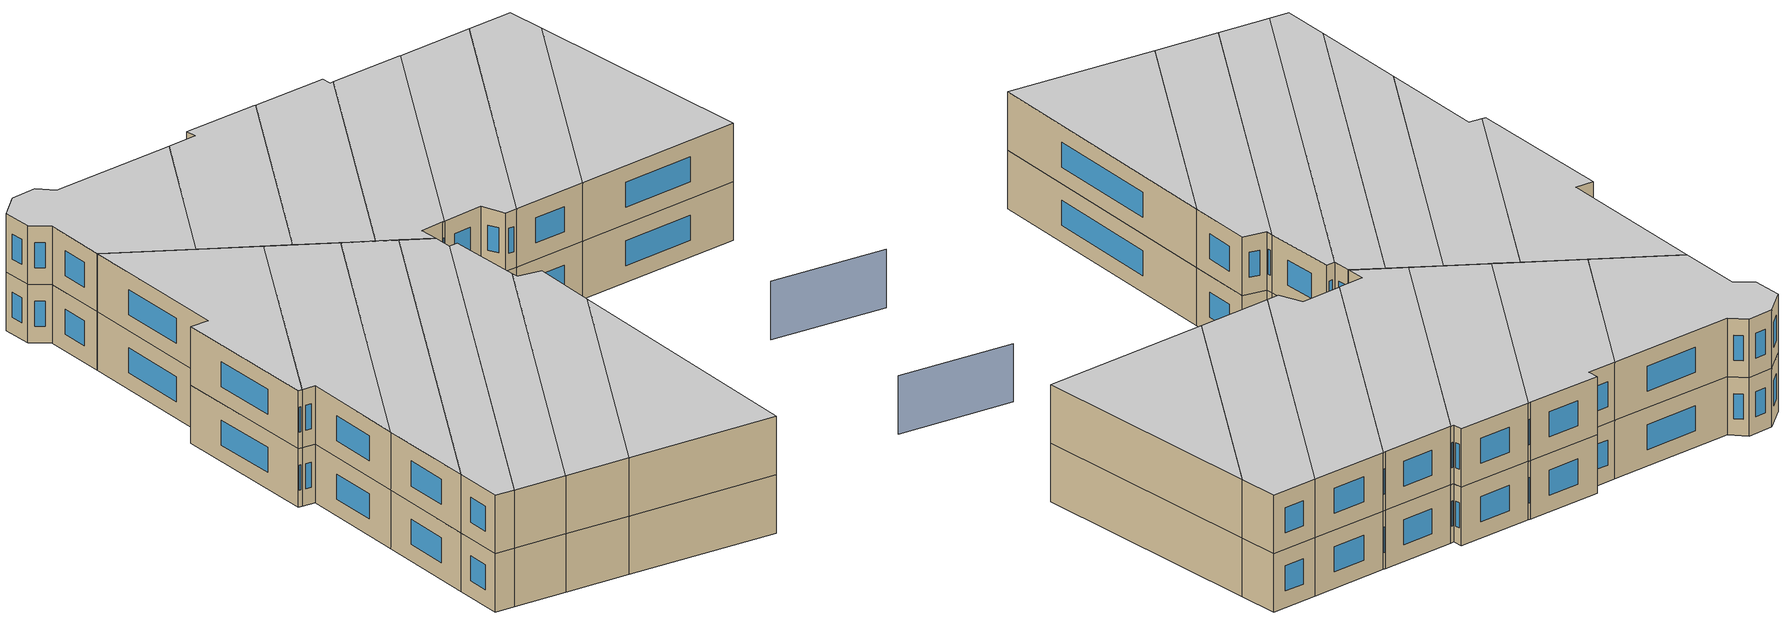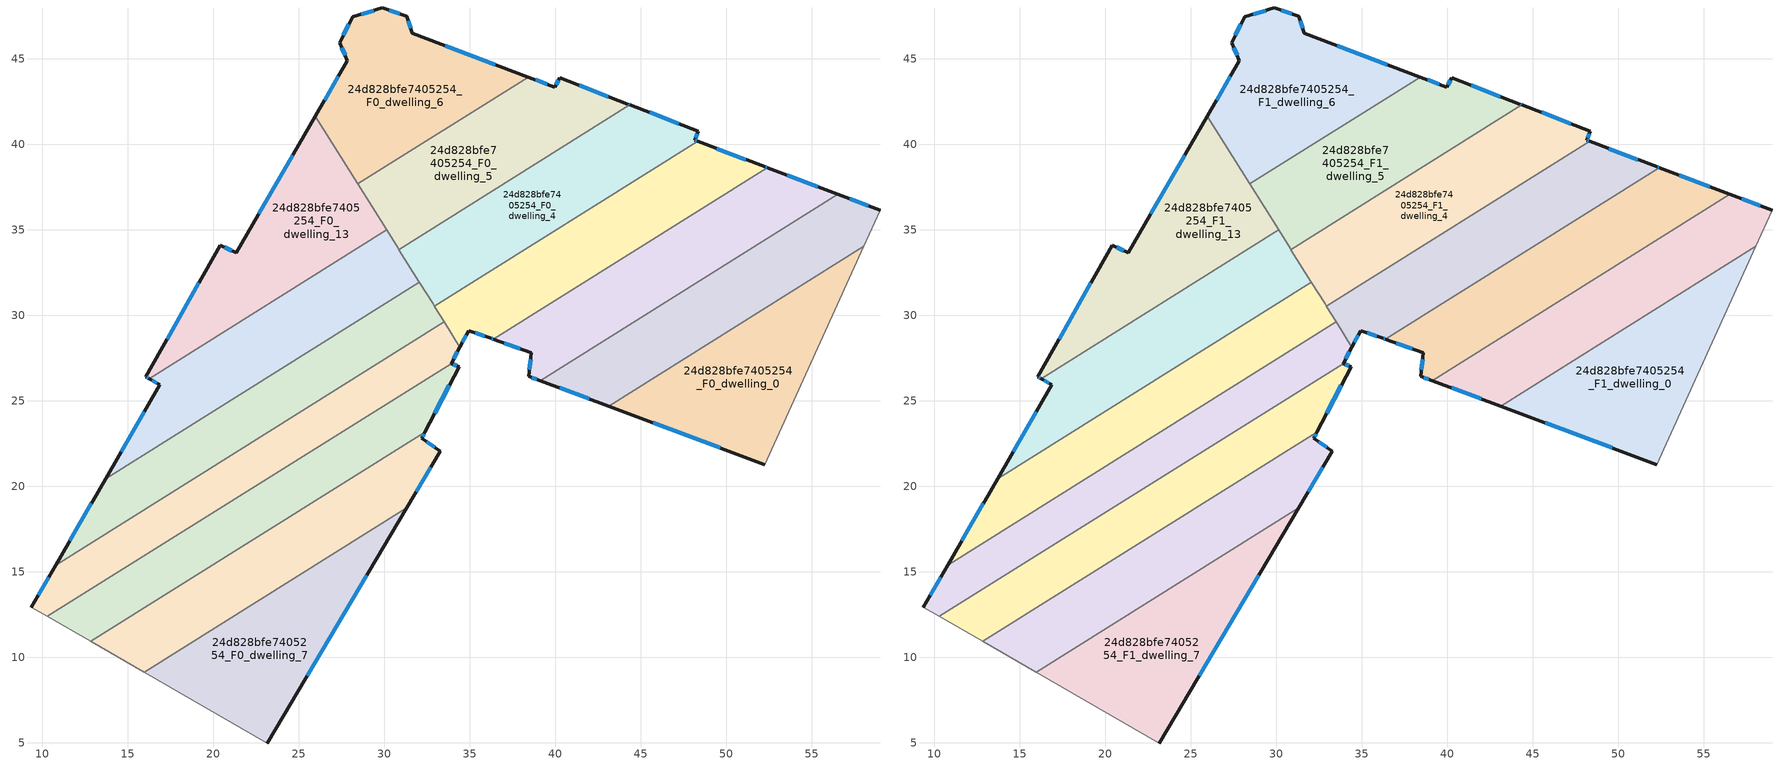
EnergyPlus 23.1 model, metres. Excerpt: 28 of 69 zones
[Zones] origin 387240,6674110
24d828bfe7405254_F0_dwelling_0
 floor ground (EU_floor_Construction): 58.05,34.02 52.25,21.26 43.12,24.67 z0
 wall outside (EU_wall_Construction): 43.12,24.67 52.25,21.26 z0:3
 wall to 24d828bfe7405254_F0_dwelling_1 (EU_wall_Construction): 58.05,34.02 43.12,24.67 z0:3
 wall adiabatic (EU_wall_Construction): 52.25,21.26 58.05,34.02 z0:3
 window (EU_Window_Construction): 45.73,23.7 49.64,22.24 z0.86:2.14
24d828bfe7405254_F0_dwelling_1
 floor ground (EU_floor_Construction): 59,36.12 58.05,34.02 43.12,24.67 39.12,26.17 56.51,37.06 z0
 wall outside (EU_wall_Construction): 59,36.12 56.51,37.06 / 39.12,26.17 43.12,24.67 z0:3
 wall to 24d828bfe7405254_F0_dwelling_2 (EU_wall_Construction): 56.51,37.06 39.12,26.17 z0:3
 wall adiabatic (EU_wall_Construction): 58.05,34.02 59,36.12 z0:3
 window (EU_Window_Construction): 58.29,36.39 57.22,36.79 / 40.26,25.74 41.98,25.1 z0.86:2.14
24d828bfe7405254_F0_dwelling_10
 floor ground (EU_floor_Construction): 33.51,29.61 34.43,28.14 33.92,27.17 10.3,12.38 9.37,12.92 10.78,15.37 z0
 wall outside (EU_wall_Construction): 10.78,15.37 9.37,12.92 / 33.92,27.17 34.43,28.14 z0:3
 wall adiabatic (EU_wall_Construction): 9.37,12.92 10.3,12.38 z0:3
 wall to 24d828bfe7405254_F0_dwelling_11 (EU_wall_Construction): 33.51,29.61 10.78,15.37 z0:3
 wall to 24d828bfe7405254_F0_dwelling_9 (EU_wall_Construction): 10.3,12.38 33.92,27.17 z0:3
 wall to 24d828bfe7405254_F0_dwelling_3 (EU_wall_Construction): 34.43,28.14 33.51,29.61 z0:3
 window (EU_Window_Construction): 10.38,14.67 9.77,13.62 / 34.06,27.45 34.28,27.86 z0.86:2.14
24d828bfe7405254_F0_dwelling_11
 floor ground (EU_floor_Construction): 32.06,31.93 33.51,29.61 10.78,15.37 13.72,20.44 z0
 wall outside (EU_wall_Construction): 13.72,20.44 10.78,15.37 z0:3
 wall to 24d828bfe7405254_F0_dwelling_12 (EU_wall_Construction): 32.06,31.93 13.72,20.44 z0:3
 wall to 24d828bfe7405254_F0_dwelling_4 (EU_wall_Construction): 32.93,30.53 32.85,30.66 32.06,31.93 z0:3
 wall to 24d828bfe7405254_F0_dwelling_3 (EU_wall_Construction): 33.51,29.61 32.93,30.53 z0:3
 window (EU_Window_Construction): 12.88,18.99 11.62,16.82 z0.86:2.14
24d828bfe7405254_F0_dwelling_12
 floor ground (EU_floor_Construction): 30.14,34.99 32.06,31.93 13.72,20.44 16.89,25.92 16.25,26.29 z0
 wall outside (EU_wall_Construction): 16.25,26.29 16.89,25.92 13.72,20.44 z0:3
 wall to 24d828bfe7405254_F0_dwelling_13 (EU_wall_Construction): 30.14,34.99 16.25,26.29 z0:3
 wall to 24d828bfe7405254_F0_dwelling_5 (EU_wall_Construction): 30.86,33.84 30.81,33.92 30.14,34.99 z0:3
 wall to 24d828bfe7405254_F0_dwelling_4 (EU_wall_Construction): 32.06,31.93 30.86,33.84 z0:3
 window (EU_Window_Construction): 15.98,24.36 14.62,22.01 / 16.43,26.19 16.7,26.03 z0.86:2.14
24d828bfe7405254_F0_dwelling_13
 floor ground (EU_floor_Construction): 25.97,41.64 30.14,34.99 16.25,26.29 16.07,26.4 20.41,34.09 21.35,33.64 z0
 wall outside (EU_wall_Construction): 25.97,41.64 21.35,33.64 20.41,34.09 16.07,26.4 16.25,26.29 z0:3
 wall to 24d828bfe7405254_F0_dwelling_6 (EU_wall_Construction): 28.46,37.68 25.97,41.64 z0:3
 wall to 24d828bfe7405254_F0_dwelling_5 (EU_wall_Construction): 30.14,34.99 28.46,37.68 z0:3
 window (EU_Window_Construction): 19.17,31.89 17.31,28.59 / 21.08,33.77 20.68,33.96 / 24.65,39.36 22.67,35.93 / 16.12,26.37 16.2,26.32 z0.86:2.14
24d828bfe7405254_F0_dwelling_2
 floor ground (EU_floor_Construction): 56.51,37.06 39.12,26.17 38.45,26.42 38.6,27.81 36.38,28.6 52.39,38.62 z0
 wall outside (EU_wall_Construction): 36.38,28.6 38.6,27.81 38.45,26.42 39.12,26.17 / 56.51,37.06 52.39,38.62 z0:3
 wall to 24d828bfe7405254_F0_dwelling_3 (EU_wall_Construction): 52.39,38.62 36.38,28.6 z0:3
 window (EU_Window_Construction): 37.01,28.37 37.97,28.04 / 55.34,37.51 53.57,38.18 / 38.64,26.35 38.93,26.24 / 38.56,27.42 38.49,26.82 z0.86:2.14
24d828bfe7405254_F0_dwelling_3
 floor ground (EU_floor_Construction): 52.28,38.67 52.39,38.62 36.38,28.6 36.26,28.64 34.95,29.1 34.43,28.14 32.93,30.53 48.32,40.17 z0
 wall outside (EU_wall_Construction): 34.43,28.14 34.95,29.1 36.26,28.64 36.38,28.6 / 52.39,38.62 52.28,38.67 48.32,40.17 z0:3
 wall to 24d828bfe7405254_F0_dwelling_4 (EU_wall_Construction): 48.32,40.17 32.93,30.53 z0:3
 window (EU_Window_Construction): 34.58,28.41 34.8,28.83 / 51.15,39.1 49.45,39.74 / 52.36,38.64 52.31,38.66 / 36.29,28.63 36.34,28.61 / 35.32,28.97 35.88,28.77 z0.86:2.14
24d828bfe7405254_F0_dwelling_4
 floor ground (EU_floor_Construction): 48.37,40.75 48.15,40.23 48.32,40.17 32.93,30.53 32.85,30.66 30.86,33.84 44.37,42.29 z0
 wall outside (EU_wall_Construction): 48.32,40.17 48.15,40.23 48.37,40.75 44.37,42.29 z0:3
 wall to 24d828bfe7405254_F0_dwelling_5 (EU_wall_Construction): 44.37,42.29 30.86,33.84 z0:3
 window (EU_Window_Construction): 47.23,41.19 45.51,41.85 / 48.21,40.38 48.31,40.6 / 48.27,40.19 48.2,40.22 z0.86:2.14
24d828bfe7405254_F0_dwelling_5
 floor ground (EU_floor_Construction): 44.25,42.34 44.37,42.29 30.86,33.84 30.81,33.92 28.46,37.68 38.42,43.92 39.99,43.33 40.26,43.88 z0
 wall outside (EU_wall_Construction): 44.37,42.29 44.25,42.34 40.26,43.88 39.99,43.33 38.42,43.92 z0:3
 wall to 24d828bfe7405254_F0_dwelling_6 (EU_wall_Construction): 38.42,43.92 28.46,37.68 z0:3
 window (EU_Window_Construction): 39.54,43.5 38.87,43.75 / 40.18,43.72 40.07,43.49 / 43.11,42.78 41.4,43.44 / 44.34,42.31 44.29,42.33 z0.86:2.14
24d828bfe7405254_F0_dwelling_6
 floor ground (EU_floor_Construction): 38.42,43.92 28.46,37.68 25.97,41.64 27.85,44.89 27.39,45.94 28.16,47.44 29.9,47.96 31.31,47.48 31.64,46.49 z0
 wall outside (EU_wall_Construction): 38.42,43.92 31.64,46.49 31.31,47.48 29.9,47.96 28.16,47.44 27.39,45.94 27.85,44.89 25.97,41.64 z0:3
 window (EU_Window_Construction): 27.32,43.96 26.51,42.57 / 27.52,45.64 27.72,45.19 / 27.94,47.01 27.61,46.37 / 29.4,47.81 28.66,47.59 / 30.91,47.62 30.3,47.82 / 31.55,46.77 31.41,47.2 / 36.48,44.66 33.58,45.76 z0.86:2.14
24d828bfe7405254_F0_dwelling_7
 floor ground (EU_floor_Construction): 31.31,18.74 23.17,4.99 15.96,9.13 z0
 wall outside (EU_wall_Construction): 23.17,4.99 31.31,18.74 z0:3
 wall adiabatic (EU_wall_Construction): 15.96,9.13 23.17,4.99 z0:3
 wall to 24d828bfe7405254_F0_dwelling_8 (EU_wall_Construction): 31.31,18.74 15.96,9.13 z0:3
 window (EU_Window_Construction): 25.5,8.92 28.98,14.81 z0.86:2.14
24d828bfe7405254_F0_dwelling_8
 floor ground (EU_floor_Construction): 32.38,23.16 32.2,22.8 33.27,22.05 31.31,18.74 15.96,9.13 12.84,10.92 z0
 wall outside (EU_wall_Construction): 31.31,18.74 33.27,22.05 32.2,22.8 32.38,23.16 z0:3
 wall to 24d828bfe7405254_F0_dwelling_9 (EU_wall_Construction): 32.38,23.16 12.84,10.92 z0:3
 wall adiabatic (EU_wall_Construction): 12.84,10.92 15.96,9.13 z0:3
 window (EU_Window_Construction): 32.25,22.91 32.33,23.06 / 32.96,22.27 32.5,22.59 / 31.87,19.68 32.71,21.1 z0.86:2.14
24d828bfe7405254_F0_dwelling_9
 floor ground (EU_floor_Construction): 34.39,26.99 32.38,23.16 12.84,10.92 10.3,12.38 33.92,27.17 z0
 wall outside (EU_wall_Construction): 32.38,23.16 34.39,26.99 33.92,27.17 z0:3
 wall adiabatic (EU_wall_Construction): 10.3,12.38 12.84,10.92 z0:3
 window (EU_Window_Construction): 34.26,27.04 34.05,27.12 / 32.95,24.25 33.82,25.89 z0.86:2.14
24d828bfe7405254_F1_dwelling_0
 floor to 24d828bfe7405254_F0_dwelling_0 (EU_floor_Construction): 58.05,34.02 52.25,21.26 43.12,24.67 z3
 wall outside (EU_wall_Construction): 43.12,24.67 52.25,21.26 z3:6
 wall to 24d828bfe7405254_F1_dwelling_1 (EU_wall_Construction): 58.05,34.02 43.12,24.67 z3:6
 wall adiabatic (EU_wall_Construction): 52.25,21.26 58.05,34.02 z3:6
 window (EU_Window_Construction): 45.73,23.7 49.64,22.24 z3.86:5.14
 ceiling to 24d828bfe7405254_F2_dwelling_0 (EU_floor_Construction): 52.25,21.26 58.05,34.02 43.12,24.67 z6
24d828bfe7405254_F1_dwelling_1
 floor to 24d828bfe7405254_F0_dwelling_1 (EU_floor_Construction): 59,36.12 58.05,34.02 43.12,24.67 39.12,26.17 56.51,37.06 z3
 wall outside (EU_wall_Construction): 59,36.12 56.51,37.06 / 39.12,26.17 43.12,24.67 z3:6
 wall to 24d828bfe7405254_F1_dwelling_2 (EU_wall_Construction): 56.51,37.06 39.12,26.17 z3:6
 wall adiabatic (EU_wall_Construction): 58.05,34.02 59,36.12 z3:6
 window (EU_Window_Construction): 58.29,36.39 57.22,36.79 / 40.26,25.74 41.98,25.1 z3.86:5.14
 ceiling to 24d828bfe7405254_F2_dwelling_1 (EU_floor_Construction): 58.05,34.02 59,36.12 56.51,37.06 39.12,26.17 43.12,24.67 z6
24d828bfe7405254_F1_dwelling_10
 floor to 24d828bfe7405254_F0_dwelling_10 (EU_floor_Construction): 33.51,29.61 34.43,28.14 33.92,27.17 10.3,12.38 9.37,12.92 10.78,15.37 z3
 wall outside (EU_wall_Construction): 10.78,15.37 9.37,12.92 / 33.92,27.17 34.43,28.14 z3:6
 wall adiabatic (EU_wall_Construction): 9.37,12.92 10.3,12.38 z3:6
 wall to 24d828bfe7405254_F1_dwelling_11 (EU_wall_Construction): 33.51,29.61 10.78,15.37 z3:6
 wall to 24d828bfe7405254_F1_dwelling_9 (EU_wall_Construction): 10.3,12.38 33.92,27.17 z3:6
 wall to 24d828bfe7405254_F1_dwelling_3 (EU_wall_Construction): 34.43,28.14 33.51,29.61 z3:6
 window (EU_Window_Construction): 10.38,14.67 9.77,13.62 / 34.06,27.45 34.28,27.86 z3.86:5.14
 ceiling to 24d828bfe7405254_F2_dwelling_10 (EU_floor_Construction): 33.92,27.17 34.43,28.14 33.51,29.61 10.78,15.37 9.37,12.92 10.3,12.38 z6
24d828bfe7405254_F1_dwelling_11
 floor to 24d828bfe7405254_F0_dwelling_11 (EU_floor_Construction): 32.06,31.93 33.51,29.61 10.78,15.37 13.72,20.44 z3
 wall outside (EU_wall_Construction): 13.72,20.44 10.78,15.37 z3:6
 wall to 24d828bfe7405254_F1_dwelling_12 (EU_wall_Construction): 32.06,31.93 13.72,20.44 z3:6
 wall to 24d828bfe7405254_F1_dwelling_4 (EU_wall_Construction): 32.93,30.53 32.85,30.66 32.06,31.93 z3:6
 wall to 24d828bfe7405254_F1_dwelling_3 (EU_wall_Construction): 33.51,29.61 32.93,30.53 z3:6
 window (EU_Window_Construction): 12.88,18.99 11.62,16.82 z3.86:5.14
 ceiling to 24d828bfe7405254_F2_dwelling_11 (EU_floor_Construction): 33.51,29.61 32.06,31.93 13.72,20.44 10.78,15.37 z6
24d828bfe7405254_F1_dwelling_12
 floor to 24d828bfe7405254_F0_dwelling_12 (EU_floor_Construction): 30.14,34.99 32.06,31.93 13.72,20.44 16.89,25.92 16.25,26.29 z3
 wall outside (EU_wall_Construction): 16.25,26.29 16.89,25.92 13.72,20.44 z3:6
 wall to 24d828bfe7405254_F1_dwelling_13 (EU_wall_Construction): 30.14,34.99 16.25,26.29 z3:6
 wall to 24d828bfe7405254_F1_dwelling_5 (EU_wall_Construction): 30.86,33.84 30.81,33.92 30.14,34.99 z3:6
 wall to 24d828bfe7405254_F1_dwelling_4 (EU_wall_Construction): 32.06,31.93 30.86,33.84 z3:6
 window (EU_Window_Construction): 15.98,24.36 14.62,22.01 / 16.43,26.19 16.7,26.03 z3.86:5.14
 ceiling to 24d828bfe7405254_F2_dwelling_12 (EU_floor_Construction): 32.06,31.93 30.14,34.99 16.25,26.29 16.89,25.92 13.72,20.44 z6
24d828bfe7405254_F1_dwelling_13
 floor to 24d828bfe7405254_F0_dwelling_13 (EU_floor_Construction): 25.97,41.64 30.14,34.99 16.25,26.29 16.07,26.4 20.41,34.09 21.35,33.64 z3
 wall outside (EU_wall_Construction): 25.97,41.64 21.35,33.64 20.41,34.09 16.07,26.4 16.25,26.29 z3:6
 wall to 24d828bfe7405254_F1_dwelling_6 (EU_wall_Construction): 28.46,37.68 25.97,41.64 z3:6
 wall to 24d828bfe7405254_F1_dwelling_5 (EU_wall_Construction): 30.14,34.99 28.46,37.68 z3:6
 window (EU_Window_Construction): 19.17,31.89 17.31,28.59 / 21.08,33.77 20.68,33.96 / 24.65,39.36 22.67,35.93 / 16.12,26.37 16.2,26.32 z3.86:5.14
 ceiling to 24d828bfe7405254_F2_dwelling_13 (EU_floor_Construction): 30.14,34.99 25.97,41.64 21.35,33.64 20.41,34.09 16.07,26.4 16.25,26.29 z6
24d828bfe7405254_F1_dwelling_2
 floor to 24d828bfe7405254_F0_dwelling_2 (EU_floor_Construction): 56.51,37.06 39.12,26.17 38.45,26.42 38.6,27.81 36.38,28.6 52.39,38.62 z3
 wall outside (EU_wall_Construction): 36.38,28.6 38.6,27.81 38.45,26.42 39.12,26.17 / 56.51,37.06 52.39,38.62 z3:6
 wall to 24d828bfe7405254_F1_dwelling_3 (EU_wall_Construction): 52.39,38.62 36.38,28.6 z3:6
 window (EU_Window_Construction): 37.01,28.37 37.97,28.04 / 55.34,37.51 53.57,38.18 / 38.64,26.35 38.93,26.24 / 38.56,27.42 38.49,26.82 z3.86:5.14
 ceiling to 24d828bfe7405254_F2_dwelling_2 (EU_floor_Construction): 56.51,37.06 52.39,38.62 36.38,28.6 38.6,27.81 38.45,26.42 39.12,26.17 z6
24d828bfe7405254_F1_dwelling_3
 floor to 24d828bfe7405254_F0_dwelling_3 (EU_floor_Construction): 52.28,38.67 52.39,38.62 36.38,28.6 36.26,28.64 34.95,29.1 34.43,28.14 32.93,30.53 48.32,40.17 z3
 wall outside (EU_wall_Construction): 34.43,28.14 34.95,29.1 36.26,28.64 36.38,28.6 / 52.39,38.62 52.28,38.67 48.32,40.17 z3:6
 wall to 24d828bfe7405254_F1_dwelling_4 (EU_wall_Construction): 48.32,40.17 32.93,30.53 z3:6
 window (EU_Window_Construction): 34.58,28.41 34.8,28.83 / 51.15,39.1 49.45,39.74 / 52.36,38.64 52.31,38.66 / 36.29,28.63 36.34,28.61 / 35.32,28.97 35.88,28.77 z3.86:5.14
 ceiling to 24d828bfe7405254_F2_dwelling_3 (EU_floor_Construction): 52.39,38.62 52.28,38.67 48.32,40.17 32.93,30.53 34.43,28.14 34.95,29.1 36.26,28.64 36.38,28.6 z6
24d828bfe7405254_F1_dwelling_4
 floor to 24d828bfe7405254_F0_dwelling_4 (EU_floor_Construction): 48.37,40.75 48.15,40.23 48.32,40.17 32.93,30.53 32.85,30.66 30.86,33.84 44.37,42.29 z3
 wall outside (EU_wall_Construction): 48.32,40.17 48.15,40.23 48.37,40.75 44.37,42.29 z3:6
 wall to 24d828bfe7405254_F1_dwelling_5 (EU_wall_Construction): 44.37,42.29 30.86,33.84 z3:6
 window (EU_Window_Construction): 47.23,41.19 45.51,41.85 / 48.21,40.38 48.31,40.6 / 48.27,40.19 48.2,40.22 z3.86:5.14
 ceiling to 24d828bfe7405254_F2_dwelling_4 (EU_floor_Construction): 48.32,40.17 48.15,40.23 48.37,40.75 44.37,42.29 30.86,33.84 32.85,30.66 32.93,30.53 z6
24d828bfe7405254_F1_dwelling_5
 floor to 24d828bfe7405254_F0_dwelling_5 (EU_floor_Construction): 44.25,42.34 44.37,42.29 30.86,33.84 30.81,33.92 28.46,37.68 38.42,43.92 39.99,43.33 40.26,43.88 z3
 wall outside (EU_wall_Construction): 44.37,42.29 44.25,42.34 40.26,43.88 39.99,43.33 38.42,43.92 z3:6
 wall to 24d828bfe7405254_F1_dwelling_6 (EU_wall_Construction): 38.42,43.92 28.46,37.68 z3:6
 window (EU_Window_Construction): 39.54,43.5 38.87,43.75 / 40.18,43.72 40.07,43.49 / 43.11,42.78 41.4,43.44 / 44.34,42.31 44.29,42.33 z3.86:5.14
 ceiling to 24d828bfe7405254_F2_dwelling_5 (EU_floor_Construction): 44.37,42.29 44.25,42.34 40.26,43.88 39.99,43.33 38.42,43.92 28.46,37.68 30.81,33.92 30.86,33.84 z6
24d828bfe7405254_F1_dwelling_6
 floor to 24d828bfe7405254_F0_dwelling_6 (EU_floor_Construction): 38.42,43.92 28.46,37.68 25.97,41.64 27.85,44.89 27.39,45.94 28.16,47.44 29.9,47.96 31.31,47.48 31.64,46.49 z3
 wall outside (EU_wall_Construction): 38.42,43.92 31.64,46.49 31.31,47.48 29.9,47.96 28.16,47.44 27.39,45.94 27.85,44.89 25.97,41.64 z3:6
 window (EU_Window_Construction): 27.32,43.96 26.51,42.57 / 27.52,45.64 27.72,45.19 / 27.94,47.01 27.61,46.37 / 29.4,47.81 28.66,47.59 / 30.91,47.62 30.3,47.82 / 31.55,46.77 31.41,47.2 / 36.48,44.66 33.58,45.76 z3.86:5.14
 ceiling to 24d828bfe7405254_F2_dwelling_6 (EU_floor_Construction): 38.42,43.92 31.64,46.49 31.31,47.48 29.9,47.96 28.16,47.44 27.39,45.94 27.85,44.89 25.97,41.64 28.46,37.68 z6
24d828bfe7405254_F1_dwelling_7
 floor to 24d828bfe7405254_F0_dwelling_7 (EU_floor_Construction): 31.31,18.74 23.17,4.99 15.96,9.13 z3
 wall outside (EU_wall_Construction): 23.17,4.99 31.31,18.74 z3:6
 wall adiabatic (EU_wall_Construction): 15.96,9.13 23.17,4.99 z3:6
 wall to 24d828bfe7405254_F1_dwelling_8 (EU_wall_Construction): 31.31,18.74 15.96,9.13 z3:6
 window (EU_Window_Construction): 25.5,8.92 28.98,14.81 z3.86:5.14
 ceiling to 24d828bfe7405254_F2_dwelling_7 (EU_floor_Construction): 23.17,4.99 31.31,18.74 15.96,9.13 z6
24d828bfe7405254_F1_dwelling_8
 floor to 24d828bfe7405254_F0_dwelling_8 (EU_floor_Construction): 32.38,23.16 32.2,22.8 33.27,22.05 31.31,18.74 15.96,9.13 12.84,10.92 z3
 wall outside (EU_wall_Construction): 31.31,18.74 33.27,22.05 32.2,22.8 32.38,23.16 z3:6
 wall to 24d828bfe7405254_F1_dwelling_9 (EU_wall_Construction): 32.38,23.16 12.84,10.92 z3:6
 wall adiabatic (EU_wall_Construction): 12.84,10.92 15.96,9.13 z3:6
 window (EU_Window_Construction): 32.25,22.91 32.33,23.06 / 32.96,22.27 32.5,22.59 / 31.87,19.68 32.71,21.1 z3.86:5.14
 ceiling to 24d828bfe7405254_F2_dwelling_8 (EU_floor_Construction): 31.31,18.74 33.27,22.05 32.2,22.8 32.38,23.16 12.84,10.92 15.96,9.13 z6
24d828bfe7405254_F1_dwelling_9
 floor to 24d828bfe7405254_F0_dwelling_9 (EU_floor_Construction): 34.39,26.99 32.38,23.16 12.84,10.92 10.3,12.38 33.92,27.17 z3
 wall outside (EU_wall_Construction): 32.38,23.16 34.39,26.99 33.92,27.17 z3:6
 wall adiabatic (EU_wall_Construction): 10.3,12.38 12.84,10.92 z3:6
 window (EU_Window_Construction): 34.26,27.04 34.05,27.12 / 32.95,24.25 33.82,25.89 z3.86:5.14
 ceiling to 24d828bfe7405254_F2_dwelling_9 (EU_floor_Construction): 32.38,23.16 34.39,26.99 33.92,27.17 10.3,12.38 12.84,10.92 z6
shading: 42.81,14.75 48.47,11.49 z0:3
[Building]
EU S2 Campaign: North Axis=0; Terrain=City; Solar Distribution=FullExterior
[Site:Location]
Helsinki-Vantaa.AP: Latitude=60.317; Longitude=24.963; Time Zone=2; Elevation=54.6
[SizingPeriod:WeatherFileDays]
AnnualSizingPeriod: Begin Month=1; Begin Day of Month=1; End Month=12; End Day of Month=31; Day of Week for Start Day=Monday; Use Weather File Daylight Saving Period=No; Use Weather File Rain and Snow Indicators=No
[MATERIAL]
EU_InternalMass_Material: Roughness=MediumRough; Thickness=0.1; Conductivity=1; Density=1800; Specific Heat=900; Thermal Absorptance=0.9; Solar Absorptance=0.7; Visible Absorptance=0.7
[MATERIAL:NOMASS] Roughness=MediumRough; Thermal Absorptance=0.9; Solar Absorptance=0.7; Visible Absorptance=0.7
Name | Thermal Resistance
EU_wall_NoMass | 1.10183
EU_floor_NoMass | 1.70606
[WINDOWMATERIAL:SIMPLEGLAZINGSYSTEM]
EU_Window_SimpleGlazing: UFactor=3.11035; Solar Heat Gain Coefficient=0.8; Visible Transmittance=0.8
[CONSTRUCTION]
EU_wall_Construction: EU_wall_NoMass
EU_floor_Construction: EU_floor_NoMass
EU_Window_Construction: EU_Window_SimpleGlazing
EU_InternalMass_Construction: EU_InternalMass_Material
[ZONE] Type=1; Multiplier=1; Ceiling Height=autocalculate; Floor Area=autocalculate; Part of Total Floor Area=Yes
Name | Volume
24d828bfe7405254_F0_dwelling_0; 24d828bfe7405254_F1_dwelling_0 | 204.476
24d828bfe7405254_F0_dwelling_1; 24d828bfe7405254_F1_dwelling_1 | 203.236
24d828bfe7405254_F0_dwelling_10; 24d828bfe7405254_F1_dwelling_10 | 193.769
24d828bfe7405254_F0_dwelling_11; 24d828bfe7405254_F1_dwelling_11 | 199.151
24d828bfe7405254_F0_dwelling_12; 24d828bfe7405254_F1_dwelling_12 | 199.135
24d828bfe7405254_F0_dwelling_13; 24d828bfe7405254_F1_dwelling_13 | 199.332
24d828bfe7405254_F0_dwelling_2; 24d828bfe7405254_F1_dwelling_2 | 204.13
24d828bfe7405254_F0_dwelling_3; 24d828bfe7405254_F1_dwelling_3 | 198.286
24d828bfe7405254_F0_dwelling_4; 24d828bfe7405254_F1_dwelling_4 | 202.91
24d828bfe7405254_F0_dwelling_5; 24d828bfe7405254_F1_dwelling_5 | 191.021
24d828bfe7405254_F0_dwelling_6; 24d828bfe7405254_F1_dwelling_6 | 190.542
24d828bfe7405254_F0_dwelling_7; 24d828bfe7405254_F1_dwelling_7 | 199.208
24d828bfe7405254_F0_dwelling_8; 24d828bfe7405254_F1_dwelling_8 | 203.054
24d828bfe7405254_F0_dwelling_9; 24d828bfe7405254_F1_dwelling_9 | 200.907
[INTERNALMASS] Construction=EU_InternalMass_Construction
Name | Zone or ZoneList | Surface Area
24d828bfe7405254_F0_dwelling_0_EU_InternalMass | 24d828bfe7405254_F0_dwelling_0 | 68.1583
24d828bfe7405254_F0_dwelling_1_EU_InternalMass | 24d828bfe7405254_F0_dwelling_1 | 67.7439
24d828bfe7405254_F0_dwelling_2_EU_InternalMass | 24d828bfe7405254_F0_dwelling_2 | 68.0296
24d828bfe7405254_F0_dwelling_3_EU_InternalMass | 24d828bfe7405254_F0_dwelling_3 | 66.0956
24d828bfe7405254_F0_dwelling_4_EU_InternalMass | 24d828bfe7405254_F0_dwelling_4 | 67.6384
24d828bfe7405254_F0_dwelling_5_EU_InternalMass | 24d828bfe7405254_F0_dwelling_5 | 63.6703
24d828bfe7405254_F0_dwelling_6_EU_InternalMass | 24d828bfe7405254_F0_dwelling_6 | 63.5233
24d828bfe7405254_F0_dwelling_7_EU_InternalMass | 24d828bfe7405254_F0_dwelling_7 | 66.4027
24d828bfe7405254_F0_dwelling_8_EU_InternalMass | 24d828bfe7405254_F0_dwelling_8 | 67.6782
24d828bfe7405254_F0_dwelling_9_EU_InternalMass | 24d828bfe7405254_F0_dwelling_9 | 66.9768
24d828bfe7405254_F0_dwelling_10_EU_InternalMass | 24d828bfe7405254_F0_dwelling_10 | 64.5893
24d828bfe7405254_F0_dwelling_11_EU_InternalMass | 24d828bfe7405254_F0_dwelling_11 | 66.3839
24d828bfe7405254_F0_dwelling_12_EU_InternalMass | 24d828bfe7405254_F0_dwelling_12 | 66.3683
24d828bfe7405254_F0_dwelling_13_EU_InternalMass | 24d828bfe7405254_F0_dwelling_13 | 66.4582
24d828bfe7405254_F1_dwelling_0_EU_InternalMass | 24d828bfe7405254_F1_dwelling_0 | 68.1583
24d828bfe7405254_F1_dwelling_1_EU_InternalMass | 24d828bfe7405254_F1_dwelling_1 | 67.7439
24d828bfe7405254_F1_dwelling_2_EU_InternalMass | 24d828bfe7405254_F1_dwelling_2 | 68.0296
24d828bfe7405254_F1_dwelling_3_EU_InternalMass | 24d828bfe7405254_F1_dwelling_3 | 66.0956
24d828bfe7405254_F1_dwelling_4_EU_InternalMass | 24d828bfe7405254_F1_dwelling_4 | 67.6384
24d828bfe7405254_F1_dwelling_5_EU_InternalMass | 24d828bfe7405254_F1_dwelling_5 | 63.6703
24d828bfe7405254_F1_dwelling_6_EU_InternalMass | 24d828bfe7405254_F1_dwelling_6 | 63.5233
24d828bfe7405254_F1_dwelling_7_EU_InternalMass | 24d828bfe7405254_F1_dwelling_7 | 66.4027
24d828bfe7405254_F1_dwelling_8_EU_InternalMass | 24d828bfe7405254_F1_dwelling_8 | 67.6782
24d828bfe7405254_F1_dwelling_9_EU_InternalMass | 24d828bfe7405254_F1_dwelling_9 | 66.9768
24d828bfe7405254_F1_dwelling_10_EU_InternalMass | 24d828bfe7405254_F1_dwelling_10 | 64.5893
24d828bfe7405254_F1_dwelling_11_EU_InternalMass | 24d828bfe7405254_F1_dwelling_11 | 66.3839
24d828bfe7405254_F1_dwelling_12_EU_InternalMass | 24d828bfe7405254_F1_dwelling_12 | 66.3683
24d828bfe7405254_F1_dwelling_13_EU_InternalMass | 24d828bfe7405254_F1_dwelling_13 | 66.4582
[OTHEREQUIPMENT] Fuel Type=Electricity; Design Level Calculation Method=Watts/Area; Power per Zone Floor Area=1; Fraction Latent=0; Fraction Radiant=0; Fraction Lost=0; Carbon Dioxide Generation Rate=0; EndUse Subcategory=EU_Step8_InternalGains
Name | Zone or ZoneList or Space or SpaceList | Schedule
EU_Step8_InternalGain_24d828bfe7405254_F0_dwelling_0_f000 | 24d828bfe7405254_F0_dwelling_0 | EU_Step8_GainSchedule_24d828bfe7405254_F0_dwelling_0_f000
EU_Step8_InternalGain_24d828bfe7405254_F0_dwelling_1_f000 | 24d828bfe7405254_F0_dwelling_1 | EU_Step8_GainSchedule_24d828bfe7405254_F0_dwelling_1_f000
EU_Step8_InternalGain_24d828bfe7405254_F0_dwelling_2_f000 | 24d828bfe7405254_F0_dwelling_2 | EU_Step8_GainSchedule_24d828bfe7405254_F0_dwelling_2_f000
EU_Step8_InternalGain_24d828bfe7405254_F0_dwelling_3_f000 | 24d828bfe7405254_F0_dwelling_3 | EU_Step8_GainSchedule_24d828bfe7405254_F0_dwelling_3_f000
EU_Step8_InternalGain_24d828bfe7405254_F0_dwelling_4_f000 | 24d828bfe7405254_F0_dwelling_4 | EU_Step8_GainSchedule_24d828bfe7405254_F0_dwelling_4_f000
EU_Step8_InternalGain_24d828bfe7405254_F0_dwelling_5_f000 | 24d828bfe7405254_F0_dwelling_5 | EU_Step8_GainSchedule_24d828bfe7405254_F0_dwelling_5_f000
EU_Step8_InternalGain_24d828bfe7405254_F0_dwelling_6_f000 | 24d828bfe7405254_F0_dwelling_6 | EU_Step8_GainSchedule_24d828bfe7405254_F0_dwelling_6_f000
EU_Step8_InternalGain_24d828bfe7405254_F0_dwelling_7_f000 | 24d828bfe7405254_F0_dwelling_7 | EU_Step8_GainSchedule_24d828bfe7405254_F0_dwelling_7_f000
EU_Step8_InternalGain_24d828bfe7405254_F0_dwelling_8_f000 | 24d828bfe7405254_F0_dwelling_8 | EU_Step8_GainSchedule_24d828bfe7405254_F0_dwelling_8_f000
EU_Step8_InternalGain_24d828bfe7405254_F0_dwelling_9_f000 | 24d828bfe7405254_F0_dwelling_9 | EU_Step8_GainSchedule_24d828bfe7405254_F0_dwelling_9_f000
EU_Step8_InternalGain_24d828bfe7405254_F0_dwelling_10_f000 | 24d828bfe7405254_F0_dwelling_10 | EU_Step8_GainSchedule_24d828bfe7405254_F0_dwelling_10_f000
EU_Step8_InternalGain_24d828bfe7405254_F0_dwelling_11_f000 | 24d828bfe7405254_F0_dwelling_11 | EU_Step8_GainSchedule_24d828bfe7405254_F0_dwelling_11_f000
EU_Step8_InternalGain_24d828bfe7405254_F0_dwelling_12_f000 | 24d828bfe7405254_F0_dwelling_12 | EU_Step8_GainSchedule_24d828bfe7405254_F0_dwelling_12_f000
EU_Step8_InternalGain_24d828bfe7405254_F0_dwelling_13_f000 | 24d828bfe7405254_F0_dwelling_13 | EU_Step8_GainSchedule_24d828bfe7405254_F0_dwelling_13_f000
EU_Step8_InternalGain_24d828bfe7405254_F1_dwelling_0_f000 | 24d828bfe7405254_F1_dwelling_0 | EU_Step8_GainSchedule_24d828bfe7405254_F1_dwelling_0_f000
EU_Step8_InternalGain_24d828bfe7405254_F1_dwelling_1_f000 | 24d828bfe7405254_F1_dwelling_1 | EU_Step8_GainSchedule_24d828bfe7405254_F1_dwelling_1_f000
EU_Step8_InternalGain_24d828bfe7405254_F1_dwelling_2_f000 | 24d828bfe7405254_F1_dwelling_2 | EU_Step8_GainSchedule_24d828bfe7405254_F1_dwelling_2_f000
EU_Step8_InternalGain_24d828bfe7405254_F1_dwelling_3_f000 | 24d828bfe7405254_F1_dwelling_3 | EU_Step8_GainSchedule_24d828bfe7405254_F1_dwelling_3_f000
EU_Step8_InternalGain_24d828bfe7405254_F1_dwelling_4_f000 | 24d828bfe7405254_F1_dwelling_4 | EU_Step8_GainSchedule_24d828bfe7405254_F1_dwelling_4_f000
EU_Step8_InternalGain_24d828bfe7405254_F1_dwelling_5_f000 | 24d828bfe7405254_F1_dwelling_5 | EU_Step8_GainSchedule_24d828bfe7405254_F1_dwelling_5_f000
EU_Step8_InternalGain_24d828bfe7405254_F1_dwelling_6_f000 | 24d828bfe7405254_F1_dwelling_6 | EU_Step8_GainSchedule_24d828bfe7405254_F1_dwelling_6_f000
EU_Step8_InternalGain_24d828bfe7405254_F1_dwelling_7_f000 | 24d828bfe7405254_F1_dwelling_7 | EU_Step8_GainSchedule_24d828bfe7405254_F1_dwelling_7_f000
EU_Step8_InternalGain_24d828bfe7405254_F1_dwelling_8_f000 | 24d828bfe7405254_F1_dwelling_8 | EU_Step8_GainSchedule_24d828bfe7405254_F1_dwelling_8_f000
EU_Step8_InternalGain_24d828bfe7405254_F1_dwelling_9_f000 | 24d828bfe7405254_F1_dwelling_9 | EU_Step8_GainSchedule_24d828bfe7405254_F1_dwelling_9_f000
EU_Step8_InternalGain_24d828bfe7405254_F1_dwelling_10_f000 | 24d828bfe7405254_F1_dwelling_10 | EU_Step8_GainSchedule_24d828bfe7405254_F1_dwelling_10_f000
EU_Step8_InternalGain_24d828bfe7405254_F1_dwelling_11_f000 | 24d828bfe7405254_F1_dwelling_11 | EU_Step8_GainSchedule_24d828bfe7405254_F1_dwelling_11_f000
EU_Step8_InternalGain_24d828bfe7405254_F1_dwelling_12_f000 | 24d828bfe7405254_F1_dwelling_12 | EU_Step8_GainSchedule_24d828bfe7405254_F1_dwelling_12_f000
EU_Step8_InternalGain_24d828bfe7405254_F1_dwelling_13_f000 | 24d828bfe7405254_F1_dwelling_13 | EU_Step8_GainSchedule_24d828bfe7405254_F1_dwelling_13_f000
[ZONEVENTILATION:DESIGNFLOWRATE] Schedule=EU_AlwaysOn; Design Flow Rate Calculation Method=AirChanges/Hour; Air Changes per Hour=0.756316; Ventilation Type=Natural; Fan Pressure Rise=0; Fan Total Efficiency=1; Constant Term Coefficient=1; Temperature Term Coefficient=0; Velocity Term Coefficient=0; Velocity Squared Term Coefficient=0; Minimum Indoor Temperature=-100; Maximum Indoor Temperature=100; Delta Temperature=-100; Minimum Outdoor Temperature=-100; Maximum Outdoor Temperature=100; Maximum Wind Speed=40
Name | Zone or ZoneList or Space or SpaceList
EU_ConstantAir_24d828bfe7405254_F0_dwelling_0 | 24d828bfe7405254_F0_dwelling_0
EU_ConstantAir_24d828bfe7405254_F0_dwelling_1 | 24d828bfe7405254_F0_dwelling_1
EU_ConstantAir_24d828bfe7405254_F0_dwelling_2 | 24d828bfe7405254_F0_dwelling_2
EU_ConstantAir_24d828bfe7405254_F0_dwelling_3 | 24d828bfe7405254_F0_dwelling_3
EU_ConstantAir_24d828bfe7405254_F0_dwelling_4 | 24d828bfe7405254_F0_dwelling_4
EU_ConstantAir_24d828bfe7405254_F0_dwelling_5 | 24d828bfe7405254_F0_dwelling_5
EU_ConstantAir_24d828bfe7405254_F0_dwelling_6 | 24d828bfe7405254_F0_dwelling_6
EU_ConstantAir_24d828bfe7405254_F0_dwelling_7 | 24d828bfe7405254_F0_dwelling_7
EU_ConstantAir_24d828bfe7405254_F0_dwelling_8 | 24d828bfe7405254_F0_dwelling_8
EU_ConstantAir_24d828bfe7405254_F0_dwelling_9 | 24d828bfe7405254_F0_dwelling_9
EU_ConstantAir_24d828bfe7405254_F0_dwelling_10 | 24d828bfe7405254_F0_dwelling_10
EU_ConstantAir_24d828bfe7405254_F0_dwelling_11 | 24d828bfe7405254_F0_dwelling_11
EU_ConstantAir_24d828bfe7405254_F0_dwelling_12 | 24d828bfe7405254_F0_dwelling_12
EU_ConstantAir_24d828bfe7405254_F0_dwelling_13 | 24d828bfe7405254_F0_dwelling_13
EU_ConstantAir_24d828bfe7405254_F1_dwelling_0 | 24d828bfe7405254_F1_dwelling_0
EU_ConstantAir_24d828bfe7405254_F1_dwelling_1 | 24d828bfe7405254_F1_dwelling_1
EU_ConstantAir_24d828bfe7405254_F1_dwelling_2 | 24d828bfe7405254_F1_dwelling_2
EU_ConstantAir_24d828bfe7405254_F1_dwelling_3 | 24d828bfe7405254_F1_dwelling_3
EU_ConstantAir_24d828bfe7405254_F1_dwelling_4 | 24d828bfe7405254_F1_dwelling_4
EU_ConstantAir_24d828bfe7405254_F1_dwelling_5 | 24d828bfe7405254_F1_dwelling_5
EU_ConstantAir_24d828bfe7405254_F1_dwelling_6 | 24d828bfe7405254_F1_dwelling_6
EU_ConstantAir_24d828bfe7405254_F1_dwelling_7 | 24d828bfe7405254_F1_dwelling_7
EU_ConstantAir_24d828bfe7405254_F1_dwelling_8 | 24d828bfe7405254_F1_dwelling_8
EU_ConstantAir_24d828bfe7405254_F1_dwelling_9 | 24d828bfe7405254_F1_dwelling_9
EU_ConstantAir_24d828bfe7405254_F1_dwelling_10 | 24d828bfe7405254_F1_dwelling_10
EU_ConstantAir_24d828bfe7405254_F1_dwelling_11 | 24d828bfe7405254_F1_dwelling_11
EU_ConstantAir_24d828bfe7405254_F1_dwelling_12 | 24d828bfe7405254_F1_dwelling_12
EU_ConstantAir_24d828bfe7405254_F1_dwelling_13 | 24d828bfe7405254_F1_dwelling_13
[HVACTEMPLATE:THERMOSTAT] Constant Heating Setpoint=20; Constant Cooling Setpoint=50
EU_HeatOnly_24d828bfe7405254_F0_dwelling_0; EU_HeatOnly_24d828bfe7405254_F0_dwelling_1; EU_HeatOnly_24d828bfe7405254_F0_dwelling_2; EU_HeatOnly_24d828bfe7405254_F0_dwelling_3; EU_HeatOnly_24d828bfe7405254_F0_dwelling_4; EU_HeatOnly_24d828bfe7405254_F0_dwelling_5; EU_HeatOnly_24d828bfe7405254_F0_dwelling_6; EU_HeatOnly_24d828bfe7405254_F0_dwelling_7; EU_HeatOnly_24d828bfe7405254_F0_dwelling_8; EU_HeatOnly_24d828bfe7405254_F0_dwelling_9; EU_HeatOnly_24d828bfe7405254_F0_dwelling_10; EU_HeatOnly_24d828bfe7405254_F0_dwelling_11; EU_HeatOnly_24d828bfe7405254_F0_dwelling_12; EU_HeatOnly_24d828bfe7405254_F0_dwelling_13; EU_HeatOnly_24d828bfe7405254_F1_dwelling_0; EU_HeatOnly_24d828bfe7405254_F1_dwelling_1; EU_HeatOnly_24d828bfe7405254_F1_dwelling_2; EU_HeatOnly_24d828bfe7405254_F1_dwelling_3; EU_HeatOnly_24d828bfe7405254_F1_dwelling_4; EU_HeatOnly_24d828bfe7405254_F1_dwelling_5; EU_HeatOnly_24d828bfe7405254_F1_dwelling_6; EU_HeatOnly_24d828bfe7405254_F1_dwelling_7; EU_HeatOnly_24d828bfe7405254_F1_dwelling_8; EU_HeatOnly_24d828bfe7405254_F1_dwelling_9; EU_HeatOnly_24d828bfe7405254_F1_dwelling_10; EU_HeatOnly_24d828bfe7405254_F1_dwelling_11; EU_HeatOnly_24d828bfe7405254_F1_dwelling_12; EU_HeatOnly_24d828bfe7405254_F1_dwelling_13; EU_HeatOnly_24d828bfe7405254_F2_dwelling_0; EU_HeatOnly_24d828bfe7405254_F2_dwelling_1; EU_HeatOnly_24d828bfe7405254_F2_dwelling_2; EU_HeatOnly_24d828bfe7405254_F2_dwelling_3; EU_HeatOnly_24d828bfe7405254_F2_dwelling_4; EU_HeatOnly_24d828bfe7405254_F2_dwelling_5; EU_HeatOnly_24d828bfe7405254_F2_dwelling_6; EU_HeatOnly_24d828bfe7405254_F2_dwelling_7; EU_HeatOnly_24d828bfe7405254_F2_dwelling_8; EU_HeatOnly_24d828bfe7405254_F2_dwelling_9; EU_HeatOnly_24d828bfe7405254_F2_dwelling_10; EU_HeatOnly_24d828bfe7405254_F2_dwelling_11; EU_HeatOnly_24d828bfe7405254_F2_dwelling_12; EU_HeatOnly_24d828bfe7405254_F2_dwelling_13; EU_HeatOnly_24d828bfe7405254_F3_dwelling_0; EU_HeatOnly_24d828bfe7405254_F3_dwelling_1; EU_HeatOnly_24d828bfe7405254_F3_dwelling_2; EU_HeatOnly_24d828bfe7405254_F3_dwelling_3; EU_HeatOnly_24d828bfe7405254_F3_dwelling_4; EU_HeatOnly_24d828bfe7405254_F3_dwelling_5; EU_HeatOnly_24d828bfe7405254_F3_dwelling_6; EU_HeatOnly_24d828bfe7405254_F3_dwelling_7; EU_HeatOnly_24d828bfe7405254_F3_dwelling_8; EU_HeatOnly_24d828bfe7405254_F3_dwelling_9; EU_HeatOnly_24d828bfe7405254_F3_dwelling_10; EU_HeatOnly_24d828bfe7405254_F3_dwelling_11; EU_HeatOnly_24d828bfe7405254_F3_dwelling_12; EU_HeatOnly_24d828bfe7405254_F3_dwelling_13; EU_HeatOnly_24d828bfe7405254_F4_dwelling_0; EU_HeatOnly_24d828bfe7405254_F4_dwelling_1; EU_HeatOnly_24d828bfe7405254_F4_dwelling_2; EU_HeatOnly_24d828bfe7405254_F4_dwelling_3; EU_HeatOnly_24d828bfe7405254_F4_dwelling_4; EU_HeatOnly_24d828bfe7405254_F4_dwelling_5; EU_HeatOnly_24d828bfe7405254_F4_dwelling_6; EU_HeatOnly_24d828bfe7405254_F4_dwelling_7; EU_HeatOnly_24d828bfe7405254_F4_dwelling_8; EU_HeatOnly_24d828bfe7405254_F4_dwelling_9; EU_HeatOnly_24d828bfe7405254_F4_dwelling_10; EU_HeatOnly_24d828bfe7405254_F4_dwelling_11; EU_HeatOnly_24d828bfe7405254_F4_dwelling_12
[HVACTEMPLATE:ZONE:IDEALLOADSAIRSYSTEM] System Availability Schedule=EU_AlwaysOn; Maximum Heating Supply Air Temperature=50; Minimum Cooling Supply Air Temperature=13; Maximum Heating Supply Air Humidity Ratio=0.0156; Minimum Cooling Supply Air Humidity Ratio=0.0077; Heating Limit=NoLimit; Cooling Limit=NoLimit; Heating Availability Schedule=EU_AlwaysOn; Cooling Availability Schedule=EU_CoolingOff; Dehumidification Control Type=ConstantSensibleHeatRatio; Cooling Sensible Heat Ratio=0.7; Dehumidification Setpoint=60; Humidification Control Type=None; Humidification Setpoint=30; Outdoor Air Method=None; Outdoor Air Flow Rate per Person=0.00944; Outdoor Air Flow Rate per Zone Floor Area=0; Outdoor Air Flow Rate per Zone=0; Demand Controlled Ventilation Type=None; Outdoor Air Economizer Type=NoEconomizer; Heat Recovery Type=None; Sensible Heat Recovery Effectiveness=0.7; Latent Heat Recovery Effectiveness=0.65
Name | Template Thermostat
24d828bfe7405254_F0_dwelling_0 | EU_HeatOnly_24d828bfe7405254_F0_dwelling_0
24d828bfe7405254_F0_dwelling_1 | EU_HeatOnly_24d828bfe7405254_F0_dwelling_1
24d828bfe7405254_F0_dwelling_2 | EU_HeatOnly_24d828bfe7405254_F0_dwelling_2
24d828bfe7405254_F0_dwelling_3 | EU_HeatOnly_24d828bfe7405254_F0_dwelling_3
24d828bfe7405254_F0_dwelling_4 | EU_HeatOnly_24d828bfe7405254_F0_dwelling_4
24d828bfe7405254_F0_dwelling_5 | EU_HeatOnly_24d828bfe7405254_F0_dwelling_5
24d828bfe7405254_F0_dwelling_6 | EU_HeatOnly_24d828bfe7405254_F0_dwelling_6
24d828bfe7405254_F0_dwelling_7 | EU_HeatOnly_24d828bfe7405254_F0_dwelling_7
24d828bfe7405254_F0_dwelling_8 | EU_HeatOnly_24d828bfe7405254_F0_dwelling_8
24d828bfe7405254_F0_dwelling_9 | EU_HeatOnly_24d828bfe7405254_F0_dwelling_9
24d828bfe7405254_F0_dwelling_10 | EU_HeatOnly_24d828bfe7405254_F0_dwelling_10
24d828bfe7405254_F0_dwelling_11 | EU_HeatOnly_24d828bfe7405254_F0_dwelling_11
24d828bfe7405254_F0_dwelling_12 | EU_HeatOnly_24d828bfe7405254_F0_dwelling_12
24d828bfe7405254_F0_dwelling_13 | EU_HeatOnly_24d828bfe7405254_F0_dwelling_13
24d828bfe7405254_F1_dwelling_0 | EU_HeatOnly_24d828bfe7405254_F1_dwelling_0
24d828bfe7405254_F1_dwelling_1 | EU_HeatOnly_24d828bfe7405254_F1_dwelling_1
24d828bfe7405254_F1_dwelling_2 | EU_HeatOnly_24d828bfe7405254_F1_dwelling_2
24d828bfe7405254_F1_dwelling_3 | EU_HeatOnly_24d828bfe7405254_F1_dwelling_3
24d828bfe7405254_F1_dwelling_4 | EU_HeatOnly_24d828bfe7405254_F1_dwelling_4
24d828bfe7405254_F1_dwelling_5 | EU_HeatOnly_24d828bfe7405254_F1_dwelling_5
24d828bfe7405254_F1_dwelling_6 | EU_HeatOnly_24d828bfe7405254_F1_dwelling_6
24d828bfe7405254_F1_dwelling_7 | EU_HeatOnly_24d828bfe7405254_F1_dwelling_7
24d828bfe7405254_F1_dwelling_8 | EU_HeatOnly_24d828bfe7405254_F1_dwelling_8
24d828bfe7405254_F1_dwelling_9 | EU_HeatOnly_24d828bfe7405254_F1_dwelling_9
24d828bfe7405254_F1_dwelling_10 | EU_HeatOnly_24d828bfe7405254_F1_dwelling_10
24d828bfe7405254_F1_dwelling_11 | EU_HeatOnly_24d828bfe7405254_F1_dwelling_11
24d828bfe7405254_F1_dwelling_12 | EU_HeatOnly_24d828bfe7405254_F1_dwelling_12
24d828bfe7405254_F1_dwelling_13 | EU_HeatOnly_24d828bfe7405254_F1_dwelling_13
[SIZING:ZONE] Zone Cooling Design Supply Air Temperature Input Method=SupplyAirTemperature; Zone Cooling Design Supply Air Temperature=13; Zone Heating Design Supply Air Temperature Input Method=SupplyAirTemperature; Zone Heating Design Supply Air Temperature=50; Zone Cooling Design Supply Air Humidity Ratio=0.008; Zone Heating Design Supply Air Humidity Ratio=0.008; Cooling Design Air Flow Method=DesignDay; Cooling Design Air Flow Rate=0; Cooling Minimum Air Flow per Zone Floor Area=0.000762; Cooling Minimum Air Flow=0; Cooling Minimum Air Flow Fraction=0.2; Heating Design Air Flow Method=DesignDay; Heating Design Air Flow Rate=0; Heating Maximum Air Flow per Zone Floor Area=0.002032; Heating Maximum Air Flow=0.141576; Heating Maximum Air Flow Fraction=0.3; Account for Dedicated Outdoor Air System=No; Dedicated Outdoor Air System Control Strategy=NeutralSupplyAir; Dedicated Outdoor Air Low Setpoint Temperature for Design=autosize; Dedicated Outdoor Air High Setpoint Temperature for Design=autosize; Zone Load Sizing Method=Sensible Load Only No Latent Load; Zone Latent Cooling Design Supply Air Humidity Ratio Input Method=HumidityRatioDifference; Zone Cooling Design Supply Air Humidity Ratio Difference=0.005; Zone Latent Heating Design Supply Air Humidity Ratio Input Method=HumidityRatioDifference; Zone Humidification Design Supply Air Humidity Ratio Difference=0.005
24d828bfe7405254_F0_dwelling_0; 24d828bfe7405254_F0_dwelling_1; 24d828bfe7405254_F0_dwelling_2; 24d828bfe7405254_F0_dwelling_3; 24d828bfe7405254_F0_dwelling_4; 24d828bfe7405254_F0_dwelling_5; 24d828bfe7405254_F0_dwelling_6; 24d828bfe7405254_F0_dwelling_7; 24d828bfe7405254_F0_dwelling_8; 24d828bfe7405254_F0_dwelling_9; 24d828bfe7405254_F0_dwelling_10; 24d828bfe7405254_F0_dwelling_11; 24d828bfe7405254_F0_dwelling_12; 24d828bfe7405254_F0_dwelling_13; 24d828bfe7405254_F1_dwelling_0; 24d828bfe7405254_F1_dwelling_1; 24d828bfe7405254_F1_dwelling_2; 24d828bfe7405254_F1_dwelling_3; 24d828bfe7405254_F1_dwelling_4; 24d828bfe7405254_F1_dwelling_5; 24d828bfe7405254_F1_dwelling_6; 24d828bfe7405254_F1_dwelling_7; 24d828bfe7405254_F1_dwelling_8; 24d828bfe7405254_F1_dwelling_9; 24d828bfe7405254_F1_dwelling_10; 24d828bfe7405254_F1_dwelling_11; 24d828bfe7405254_F1_dwelling_12; 24d828bfe7405254_F1_dwelling_13
[SCHEDULE:CONSTANT]
Name | Hourly Value
EU_AlwaysOn | 1
EU_CoolingOff | 0
[SCHEDULE:FILE] Column Number=1; Rows to Skip at Top=0; Number of Hours of Data=8760; Column Separator=Comma; Interpolate to Timestep=No; Minutes per Item=60; Adjust Schedule for Daylight Savings=Yes
Name | File
EU_Step8_GainSchedule_24d828bfe7405254_F0_dwelling_0_f000 | ../../schedules/24d828bfe7405254/24d828bfe7405254_F0_dwelling_0_f000_gain.csv
EU_Step8_GainSchedule_24d828bfe7405254_F0_dwelling_1_f000 | ../../schedules/24d828bfe7405254/24d828bfe7405254_F0_dwelling_1_f000_gain.csv
EU_Step8_GainSchedule_24d828bfe7405254_F0_dwelling_2_f000 | ../../schedules/24d828bfe7405254/24d828bfe7405254_F0_dwelling_2_f000_gain.csv
EU_Step8_GainSchedule_24d828bfe7405254_F0_dwelling_3_f000 | ../../schedules/24d828bfe7405254/24d828bfe7405254_F0_dwelling_3_f000_gain.csv
EU_Step8_GainSchedule_24d828bfe7405254_F0_dwelling_4_f000 | ../../schedules/24d828bfe7405254/24d828bfe7405254_F0_dwelling_4_f000_gain.csv
EU_Step8_GainSchedule_24d828bfe7405254_F0_dwelling_5_f000 | ../../schedules/24d828bfe7405254/24d828bfe7405254_F0_dwelling_5_f000_gain.csv
EU_Step8_GainSchedule_24d828bfe7405254_F0_dwelling_6_f000 | ../../schedules/24d828bfe7405254/24d828bfe7405254_F0_dwelling_6_f000_gain.csv
EU_Step8_GainSchedule_24d828bfe7405254_F0_dwelling_7_f000 | ../../schedules/24d828bfe7405254/24d828bfe7405254_F0_dwelling_7_f000_gain.csv
EU_Step8_GainSchedule_24d828bfe7405254_F0_dwelling_8_f000 | ../../schedules/24d828bfe7405254/24d828bfe7405254_F0_dwelling_8_f000_gain.csv
EU_Step8_GainSchedule_24d828bfe7405254_F0_dwelling_9_f000 | ../../schedules/24d828bfe7405254/24d828bfe7405254_F0_dwelling_9_f000_gain.csv
EU_Step8_GainSchedule_24d828bfe7405254_F0_dwelling_10_f000 | ../../schedules/24d828bfe7405254/24d828bfe7405254_F0_dwelling_10_f000_gain.csv
EU_Step8_GainSchedule_24d828bfe7405254_F0_dwelling_11_f000 | ../../schedules/24d828bfe7405254/24d828bfe7405254_F0_dwelling_11_f000_gain.csv
EU_Step8_GainSchedule_24d828bfe7405254_F0_dwelling_12_f000 | ../../schedules/24d828bfe7405254/24d828bfe7405254_F0_dwelling_12_f000_gain.csv
EU_Step8_GainSchedule_24d828bfe7405254_F0_dwelling_13_f000 | ../../schedules/24d828bfe7405254/24d828bfe7405254_F0_dwelling_13_f000_gain.csv
EU_Step8_GainSchedule_24d828bfe7405254_F1_dwelling_0_f000 | ../../schedules/24d828bfe7405254/24d828bfe7405254_F1_dwelling_0_f000_gain.csv
EU_Step8_GainSchedule_24d828bfe7405254_F1_dwelling_1_f000 | ../../schedules/24d828bfe7405254/24d828bfe7405254_F1_dwelling_1_f000_gain.csv
EU_Step8_GainSchedule_24d828bfe7405254_F1_dwelling_2_f000 | ../../schedules/24d828bfe7405254/24d828bfe7405254_F1_dwelling_2_f000_gain.csv
EU_Step8_GainSchedule_24d828bfe7405254_F1_dwelling_3_f000 | ../../schedules/24d828bfe7405254/24d828bfe7405254_F1_dwelling_3_f000_gain.csv
EU_Step8_GainSchedule_24d828bfe7405254_F1_dwelling_4_f000 | ../../schedules/24d828bfe7405254/24d828bfe7405254_F1_dwelling_4_f000_gain.csv
EU_Step8_GainSchedule_24d828bfe7405254_F1_dwelling_5_f000 | ../../schedules/24d828bfe7405254/24d828bfe7405254_F1_dwelling_5_f000_gain.csv
EU_Step8_GainSchedule_24d828bfe7405254_F1_dwelling_6_f000 | ../../schedules/24d828bfe7405254/24d828bfe7405254_F1_dwelling_6_f000_gain.csv
EU_Step8_GainSchedule_24d828bfe7405254_F1_dwelling_7_f000 | ../../schedules/24d828bfe7405254/24d828bfe7405254_F1_dwelling_7_f000_gain.csv
EU_Step8_GainSchedule_24d828bfe7405254_F1_dwelling_8_f000 | ../../schedules/24d828bfe7405254/24d828bfe7405254_F1_dwelling_8_f000_gain.csv
EU_Step8_GainSchedule_24d828bfe7405254_F1_dwelling_9_f000 | ../../schedules/24d828bfe7405254/24d828bfe7405254_F1_dwelling_9_f000_gain.csv
EU_Step8_GainSchedule_24d828bfe7405254_F1_dwelling_10_f000 | ../../schedules/24d828bfe7405254/24d828bfe7405254_F1_dwelling_10_f000_gain.csv
EU_Step8_GainSchedule_24d828bfe7405254_F1_dwelling_11_f000 | ../../schedules/24d828bfe7405254/24d828bfe7405254_F1_dwelling_11_f000_gain.csv
EU_Step8_GainSchedule_24d828bfe7405254_F1_dwelling_12_f000 | ../../schedules/24d828bfe7405254/24d828bfe7405254_F1_dwelling_12_f000_gain.csv
EU_Step8_GainSchedule_24d828bfe7405254_F1_dwelling_13_f000 | ../../schedules/24d828bfe7405254/24d828bfe7405254_F1_dwelling_13_f000_gain.csv
